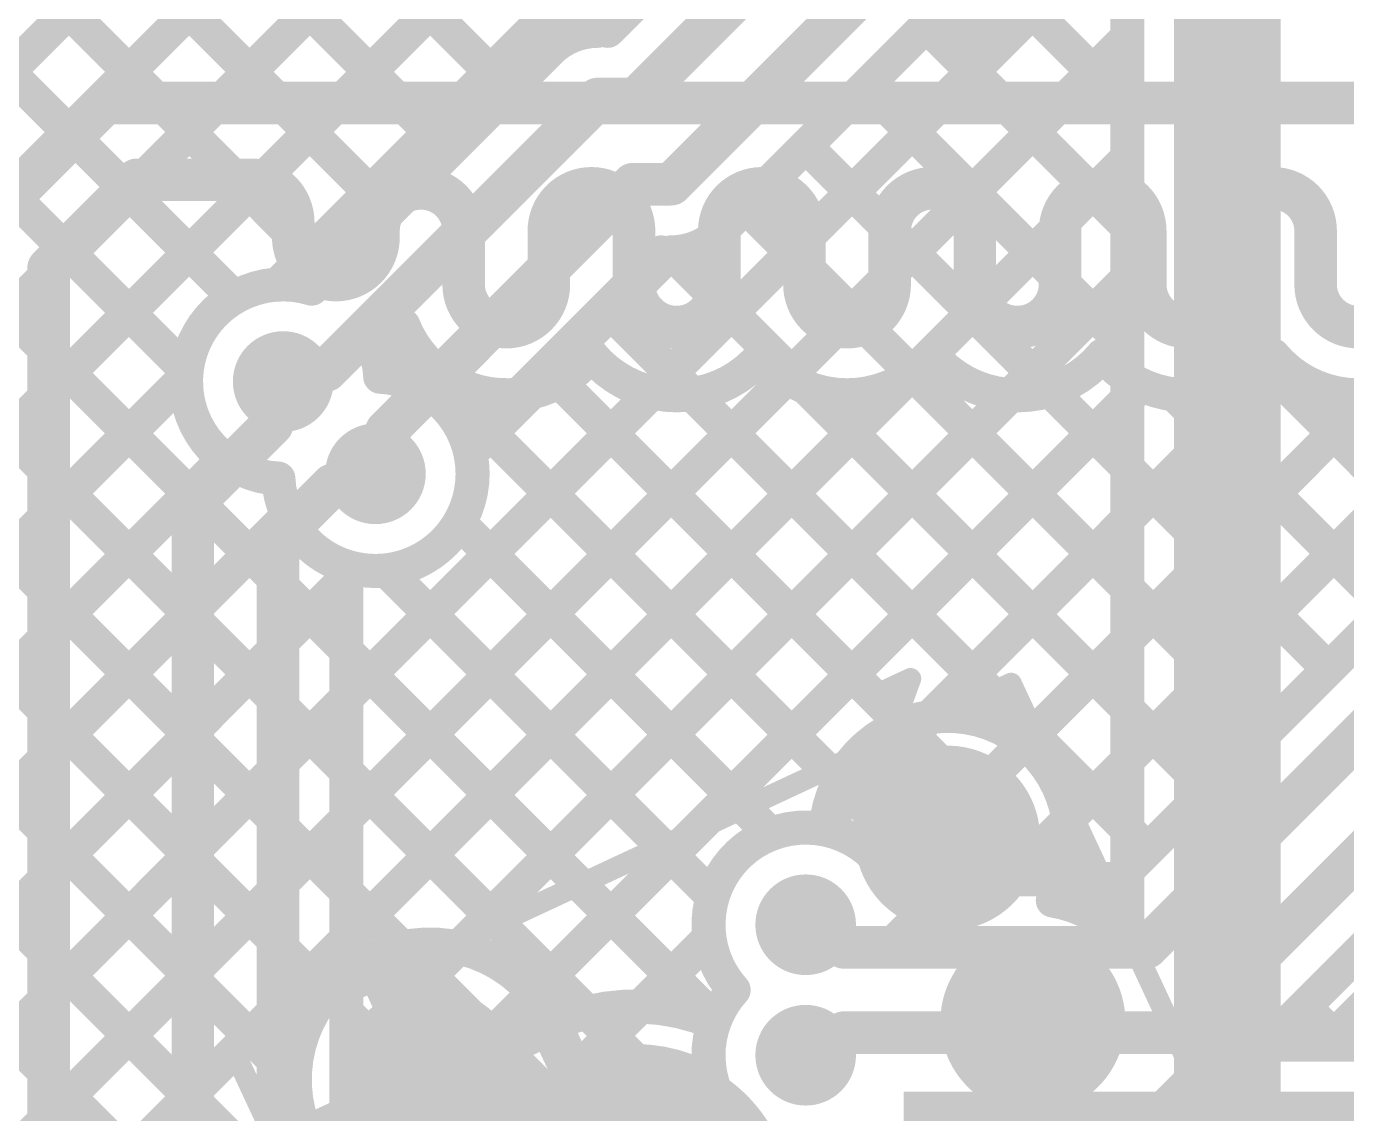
# Model space of a CAD drawing. Header units: millimetres. Extents: x -0.57 to 2.98, y -0.65 to 2.86.
# Drawn here: x -0.3289 to -0.019, y 0.4899 to 0.745 of the extents above; entities that cross this region are included whole.
import ezdxf

# ---------------------------------------------------------------- set-up
doc = ezdxf.new("R2010")
doc.units = ezdxf.units.MM
doc.header["$MEASUREMENT"] = 0
for name, color, linetype in [('BottomLayer', 5, 'Continuous'), ('BottomSolder', 6, 'Continuous'), ('Mechanical2', 216, 'Continuous'), ('PadHoleLayer', 156, 'Continuous'), ('TopLayer', 1, 'Continuous'), ('TopOverlay', 2, 'Continuous'), ('TopPaste', 8, 'Continuous'), ('TopSolder', 216, 'Continuous'), ('ViaHoleLayer', 16, 'Continuous')]:
    doc.layers.add(name, color=color, linetype=linetype)

# ---------------------------------------------------------------- blocks, each defined once
blk = doc.blocks.new('SPM0687LR5H_1_230')
at = {"layer": 'BottomSolder'}
h = blk.add_hatch(color=6, dxfattribs=at)
edge = h.paths.add_edge_path()
edge.add_arc((0, -0.0359448), 0.004, 0, 360)
at = {"layer": 'PadHoleLayer'}
h = blk.add_hatch(color=156, dxfattribs=at)
edge = h.paths.add_edge_path()
edge.add_arc((0, -0.0359448), 0.0201771, 0, 360)
at = {"layer": 'TopLayer'}
h = blk.add_hatch(color=1, dxfattribs=at)
edge = h.paths.add_edge_path()
edge.add_arc((-0.0474016, 0.0670473), 0.0177165, 0, 360)
h = blk.add_hatch(color=1, dxfattribs=at)
edge = h.paths.add_edge_path()
edge.add_arc((0, 0.0670473), 0.0177165, 0, 360)
h = blk.add_hatch(color=1, dxfattribs=at)
edge = h.paths.add_edge_path()
edge.add_arc((0.0474016, 0.0670473), 0.0177165, 0, 360)
h = blk.add_hatch(color=1, dxfattribs=at)
edge = h.paths.add_edge_path()
edge.add_arc((0, -0.0359448), 0.0329921, 0, 360)
h = blk.add_hatch(color=1, dxfattribs=at)
edge = h.paths.add_edge_path()
edge.add_arc((-0.0474016, -0.0670472), 0.0177165, 0, 360)
h = blk.add_hatch(color=1, dxfattribs=at)
edge = h.paths.add_edge_path()
edge.add_arc((0.0474016, -0.0670472), 0.0177165, 0, 360)
at = {"layer": 'TopPaste'}
h = blk.add_hatch(color=8, dxfattribs=at)
edge = h.paths.add_edge_path()
edge.add_arc((-0.0474016, 0.0670473), 0.0177165, 0, 360)
h = blk.add_hatch(color=8, dxfattribs=at)
edge = h.paths.add_edge_path()
edge.add_arc((0, 0.0670473), 0.0177165, 0, 360)
h = blk.add_hatch(color=8, dxfattribs=at)
edge = h.paths.add_edge_path()
edge.add_arc((0.0474016, 0.0670473), 0.0177165, 0, 360)
h = blk.add_hatch(color=8, dxfattribs=at)
edge = h.paths.add_edge_path()
edge.add_arc((-0.0474016, -0.0670472), 0.0177165, 0, 360)
h = blk.add_hatch(color=8, dxfattribs=at)
edge = h.paths.add_edge_path()
edge.add_arc((0.0474016, -0.0670472), 0.0177165, 0, 360)
at = {"layer": 'TopSolder'}
h = blk.add_hatch(color=216, dxfattribs=at)
edge = h.paths.add_edge_path()
edge.add_arc((-0.0474016, 0.0670473), 0.0217165, 0, 360)
h = blk.add_hatch(color=216, dxfattribs=at)
edge = h.paths.add_edge_path()
edge.add_arc((0, 0.0670473), 0.0217165, 0, 360)
h = blk.add_hatch(color=216, dxfattribs=at)
edge = h.paths.add_edge_path()
edge.add_arc((0.0474016, 0.0670473), 0.0217165, 0, 360)
h = blk.add_hatch(color=216, dxfattribs=at)
edge = h.paths.add_edge_path()
edge.add_arc((0, -0.0359448), 0.0369921, 0, 360)
h = blk.add_hatch(color=216, dxfattribs=at)
edge = h.paths.add_edge_path()
edge.add_arc((-0.0474016, -0.0670472), 0.0217165, 0, 360)
h = blk.add_hatch(color=216, dxfattribs=at)
edge = h.paths.add_edge_path()
edge.add_arc((0.0474016, -0.0670472), 0.0217165, 0, 360)
at = {"layer": 'TopOverlay', "const_width": 0.005}
for points in [[(-0.0740157, -0.1059134), (-0.0740157, 0.0959134)], [(-0.0740157, 0.0959134), (0.0740157, 0.0959133)], [(0.0740156, -0.1059134), (0.0740157, 0.0959133)], [(-0.0849999, 0.065), (-0.085, 0.075)], [(-0.08, 0.07), (-0.085, 0.075)], [(-0.0849999, 0.065), (-0.08, 0.07)], [(-0.0740157, -0.1059134), (0.0740156, -0.1059134)]]:
    blk.add_lwpolyline(points, dxfattribs=at)
at = {"layer": 'TopOverlay', "const_width": 0.0025}
for points in [[(-0.0752657, 0.0959134, 1), (-0.0727657, 0.0959134, 1)], [(-0.0752657, 0.0959134, 1), (-0.0727657, 0.0959134, 1)], [(0.0727657, 0.0959133, 1), (0.0752657, 0.0959133, 1)], [(0.0727657, 0.0959133, 1), (0.0752657, 0.0959133, 1)], [(-0.08625, 0.075, 1), (-0.08375, 0.075, 1)], [(-0.08625, 0.075, 1), (-0.08375, 0.075, 1)], [(-0.08125, 0.07, 1), (-0.07875, 0.07, 1)], [(-0.08125, 0.07, 1), (-0.07875, 0.07, 1)], [(-0.0862499, 0.065, 1), (-0.0837499, 0.065, 1)], [(-0.0862499, 0.065, 1), (-0.0837499, 0.065, 1)], [(-0.0752657, -0.1059134, 1), (-0.0727657, -0.1059134, 1)], [(-0.0752657, -0.1059134, 1), (-0.0727657, -0.1059134, 1)], [(0.0727656, -0.1059134, 1), (0.0752656, -0.1059134, 1)], [(0.0727656, -0.1059134, 1), (0.0752656, -0.1059134, 1)]]:
    blk.add_lwpolyline(points, format="xyb", close=True, dxfattribs=at)

msp = doc.modelspace()

# ---------------------------------------------------------------- hatches: boundary and pattern name
at = {"layer": 'BottomLayer'}
h = msp.add_hatch(color=5, dxfattribs=at)
edge = h.paths.add_edge_path()
edge.add_arc((-0.2686529, 0.6616531), 0.011811, 0, 360)
h = msp.add_hatch(color=5, dxfattribs=at)
edge = h.paths.add_edge_path()
edge.add_arc((-0.2469999, 0.6400001), 0.011811, 0, 360)
h = msp.add_hatch(color=5, dxfattribs=at)
edge = h.paths.add_edge_path()
edge.add_arc((-0.1459999, 0.534169), 0.011811, 0, 360)
h = msp.add_hatch(color=5, dxfattribs=at)
edge = h.paths.add_edge_path()
edge.add_arc((-0.1459999, 0.503547), 0.011811, 0, 360)
msp.add_hatch(color=5, dxfattribs=at).paths.add_polyline_path([(-0.123, 0.457), (0.221, 0.457), (0.221, 0.495), (-0.123, 0.495)])
at = {"layer": 'BottomSolder'}
h = msp.add_hatch(color=6, dxfattribs=at)
edge = h.paths.add_edge_path()
edge.add_arc((-0.2686529, 0.6616531), 0.0079055, 0, 360)
h = msp.add_hatch(color=6, dxfattribs=at)
edge = h.paths.add_edge_path()
edge.add_arc((-0.2469999, 0.6400001), 0.0079055, 0, 360)
h = msp.add_hatch(color=6, dxfattribs=at)
edge = h.paths.add_edge_path()
edge.add_arc((-0.1459999, 0.534169), 0.0079055, 0, 360)
h = msp.add_hatch(color=6, dxfattribs=at)
edge = h.paths.add_edge_path()
edge.add_arc((-0.1459999, 0.503547), 0.0079055, 0, 360)
at = {"layer": 'TopLayer'}
h = msp.add_hatch(color=1, dxfattribs=at)
edge = h.paths.add_edge_path()
edge.add_arc((-0.2686529, 0.6616531), 0.011811, 0, 360)
h = msp.add_hatch(color=1, dxfattribs=at)
edge = h.paths.add_edge_path()
edge.add_arc((-0.2469999, 0.6400001), 0.011811, 0, 360)
h = msp.add_hatch(color=1, dxfattribs=at)
edge = h.paths.add_edge_path()
edge.add_arc((-0.1459999, 0.534169), 0.011811, 0, 360)
h = msp.add_hatch(color=1, dxfattribs=at)
edge = h.paths.add_edge_path()
edge.add_arc((-0.1459999, 0.503547), 0.011811, 0, 360)
at = {"layer": 'TopSolder'}
h = msp.add_hatch(color=216, dxfattribs=at)
edge = h.paths.add_edge_path()
edge.add_arc((-0.2686529, 0.6616531), 0.0079055, 0, 360)
h = msp.add_hatch(color=216, dxfattribs=at)
edge = h.paths.add_edge_path()
edge.add_arc((-0.2469999, 0.6400001), 0.0079055, 0, 360)
h = msp.add_hatch(color=216, dxfattribs=at)
edge = h.paths.add_edge_path()
edge.add_arc((-0.1459999, 0.534169), 0.0079055, 0, 360)
h = msp.add_hatch(color=216, dxfattribs=at)
edge = h.paths.add_edge_path()
edge.add_arc((-0.1459999, 0.503547), 0.0079055, 0, 360)
at = {"layer": 'ViaHoleLayer'}
h = msp.add_hatch(color=16, dxfattribs=at)
edge = h.paths.add_edge_path()
edge.add_arc((-0.2686529, 0.6616531), 0.0059055, 0, 360)
h = msp.add_hatch(color=16, dxfattribs=at)
edge = h.paths.add_edge_path()
edge.add_arc((-0.2469999, 0.6400001), 0.0059055, 0, 360)
h = msp.add_hatch(color=16, dxfattribs=at)
edge = h.paths.add_edge_path()
edge.add_arc((-0.1459999, 0.534169), 0.0059055, 0, 360)
h = msp.add_hatch(color=16, dxfattribs=at)
edge = h.paths.add_edge_path()
edge.add_arc((-0.1459999, 0.503547), 0.0059055, 0, 360)

# ---------------------------------------------------------------- linework, layer by layer
at = {"layer": 'BottomLayer'}
for points, const_width in [([(-0.3417278, 0.695728), (-0.3104558, 0.727)], 0.01), ([(-0.3104558, 0.727), (0.4854531, 0.727)], 0.01), ([(-0.3237278, 0.6882722), (-0.303, 0.709)], 0.01), ([(-0.303, 0.709), (-0.3012879, 0.709)], 0.01), ([(-0.3012879, 0.709), (-0.2762874, 0.709)], 0.01), ([(-0.2662874, 0.6954641), (-0.2662874, 0.699)], 0.01), ([(-0.2462874, 0.6954641), (-0.2462874, 0.697)], 0.01), ([(-0.2262874, 0.6844241), (-0.2262874, 0.697)], 0.01), ([(-0.2062874, 0.6844241), (-0.2062874, 0.697)], 0.01), ([(-0.1862874, 0.6844241), (-0.1862874, 0.697)], 0.01), ([(-0.1662874, 0.6844241), (-0.1662874, 0.697)], 0.01), ([(-0.1462874, 0.6844241), (-0.1462874, 0.697)], 0.01), ([(-0.1262874, 0.6844241), (-0.1262874, 0.697)], 0.01), ([(-0.1062874, 0.6844241), (-0.1062874, 0.697)], 0.01), ([(-0.0862874, 0.6844241), (-0.0862874, 0.697)], 0.01), ([(-0.0662874, 0.6844241), (-0.0662874, 0.697)], 0.01), ([(-0.0462874, 0.6844241), (-0.0462874, 0.697)], 0.01), ([(-0.0262874, 0.6844241), (-0.0262874, 0.697)], 0.01), ([(-0.3237278, 0.3221836), (-0.3237278, 0.6882722)], 0.01), ([(-0.2433998, 0.6728829), (-0.1153749, 0.544858)], 0.008), ([(-0.1430003, 0.5567819), (-0.0342017, 0.6655805)], 0.008), ([(-0.0382374, 0.6657106), (-0.0028268, 0.6303)], 0.008), ([(-0.2538578, 0.5307773), (-0.1218021, 0.662833)], 0.008), ([(-0.2538578, 0.5590616), (-0.1503586, 0.6625608)], 0.008), ([(-0.2371821, 0.6605902), (-0.2331437, 0.6646286)], 0.008), ([(-0.1208689, 0.6634892), (-0.0374011, 0.5800214)], 0.008), ([(-0.2538578, 0.4742087), (-0.0672283, 0.6608382)], 0.008), ([(-0.2038335, 0.6616009), (-0.0870906, 0.544858)], 0.008), ([(-0.1459505, 0.6602865), (-0.0515432, 0.5658793)], 0.008), ([(-0.0983556, 0.544858), (0.016292, 0.6595056)], 0.008), ([(-0.0886626, 0.6595672), (-0.0232589, 0.5941636)], 0.008), ([(-0.2538578, 0.5873459), (-0.1821175, 0.6590862)], 0.008), ([(-0.2538578, 0.502493), (-0.097878, 0.6584728)], 0.008), ([(-0.2246976, 0.6447904), (-0.2103851, 0.6591029)], 0.008), ([(-0.1726308, 0.6586825), (-0.0656854, 0.5517371)], 0.008), ([(-0.1261282, 0.5453697), (-0.0128449, 0.658653)], 0.008), ([(-0.0594252, 0.6586141), (-0.0091168, 0.6083057)], 0.008), ([(-0.2898578, 0.6329374), (-0.2712593, 0.6515359)], 0.01), ([(-0.2698578, 0.6246532), (-0.2571173, 0.6373937)], 0.01), ([(-0.2898578, 0.332858), (-0.2898578, 0.6329374)], 0.01), ([(-0.2273004, 0.6284992), (-0.1542406, 0.5554394)], 0.008), ([(-0.2698578, 0.5600015), (-0.2698578, 0.6246532)], 0.01), ([(-0.2538578, 0.5600015), (-0.2538578, 0.6180258)], 0.008), ([(-0.2444209, 0.6173354), (-0.1678397, 0.5407542)], 0.008), ([(-0.0725645, 0.544858), (-0.0044606, 0.6129619)], 0.008), ([(-0.0659371, 0.528858), (0.0147406, 0.6095357)], 0.01), ([(-0.2538578, 0.598488), (-0.1672387, 0.5118689)], 0.008), ([(-0.0576529, 0.508858), (0.0288827, 0.5953936)], 0.01), ([(-0.0378835, 0.506), (0.0323089, 0.5761924)], 0.008), ([(-0.0240764, 0.506), (0.0463185, 0.5763949)], 0.008), ([(-0.2538578, 0.5702037), (-0.185831, 0.5021769)], 0.008), ([(-0.2698578, 0.454002), (-0.2698578, 0.5600015)], 0.01), ([(-0.2538578, 0.460002), (-0.2538578, 0.5600015)], 0.008), ([(-0.1258483, 0.544858), (-0.0725645, 0.544858)], 0.008), ([(-0.2538578, 0.5419194), (-0.2069454, 0.495007)], 0.008), ([(-0.1459999, 0.534169), (-0.1423138, 0.534169)], 0.01), ([(-0.1423138, 0.534169), (-0.1370028, 0.528858)], 0.01), ([(-0.2011424, 0.4986398), (-0.1686128, 0.5311694)], 0.008), ([(-0.1370028, 0.528858), (-0.0659371, 0.528858)], 0.01), ([(-0.2538578, 0.5136351), (-0.2185725, 0.4783498)], 0.008), ([(-0.0289159, 0.5149676), (-0.0199483, 0.506)], 0.008), ([(-0.1423138, 0.503547), (-0.1370028, 0.508858)], 0.01), ([(-0.1370028, 0.508858), (-0.0576529, 0.508858)], 0.01), ([(-0.1459999, 0.503547), (-0.1423138, 0.503547)], 0.01), ([(-0.0378835, 0.506), (0.186, 0.506)], 0.008), ([(-0.1987535, 0.4953498), (-0.1860001, 0.4680001)], 0.01)]:
    msp.add_lwpolyline(points, dxfattribs=dict(at, const_width=const_width))
for points, const_width in [([(-0.3129558, 0.727, 1), (-0.3079558, 0.727, 1)], 0.005), ([(-0.3129558, 0.727, 1), (-0.3079558, 0.727, 1)], 0.005), ([(-0.3055, 0.709, 1), (-0.3005, 0.709, 1)], 0.005), ([(-0.3055, 0.709, 1), (-0.3005, 0.709, 1)], 0.005), ([(-0.3037879, 0.709, 1), (-0.2987879, 0.709, 1)], 0.005), ([(-0.3037879, 0.709, 1), (-0.2987879, 0.709, 1)], 0.005), ([(-0.2787874, 0.709, 1), (-0.2737874, 0.709, 1)], 0.005), ([(-0.2787874, 0.709, 1), (-0.2737874, 0.709, 1)], 0.005), ([(-0.2687874, 0.699, 1), (-0.2637874, 0.699, 1)], 0.005), ([(-0.2687874, 0.699, 1), (-0.2637874, 0.699, 1)], 0.005), ([(-0.2687874, 0.6954641, 1), (-0.2637874, 0.6954641, 1)], 0.005), ([(-0.2687874, 0.6954641, 1), (-0.2637874, 0.6954641, 1)], 0.005), ([(-0.2487874, 0.697, 1), (-0.2437874, 0.697, 1)], 0.005), ([(-0.2487874, 0.697, 1), (-0.2437874, 0.697, 1)], 0.005), ([(-0.2487874, 0.6954641, 1), (-0.2437874, 0.6954641, 1)], 0.005), ([(-0.2487874, 0.6954641, 1), (-0.2437874, 0.6954641, 1)], 0.005), ([(-0.2287874, 0.697, 1), (-0.2237874, 0.697, 1)], 0.005), ([(-0.2287874, 0.697, 1), (-0.2237874, 0.697, 1)], 0.005), ([(-0.2087874, 0.697, 1), (-0.2037874, 0.697, 1)], 0.005), ([(-0.2087874, 0.697, 1), (-0.2037874, 0.697, 1)], 0.005), ([(-0.1887874, 0.697, 1), (-0.1837874, 0.697, 1)], 0.005), ([(-0.1887874, 0.697, 1), (-0.1837874, 0.697, 1)], 0.005), ([(-0.1687874, 0.697, 1), (-0.1637874, 0.697, 1)], 0.005), ([(-0.1687874, 0.697, 1), (-0.1637874, 0.697, 1)], 0.005), ([(-0.1487874, 0.697, 1), (-0.1437874, 0.697, 1)], 0.005), ([(-0.1487874, 0.697, 1), (-0.1437874, 0.697, 1)], 0.005), ([(-0.1287874, 0.697, 1), (-0.1237874, 0.697, 1)], 0.005), ([(-0.1287874, 0.697, 1), (-0.1237874, 0.697, 1)], 0.005), ([(-0.1087874, 0.697, 1), (-0.1037874, 0.697, 1)], 0.005), ([(-0.1087874, 0.697, 1), (-0.1037874, 0.697, 1)], 0.005), ([(-0.0887874, 0.697, 1), (-0.0837874, 0.697, 1)], 0.005), ([(-0.0887874, 0.697, 1), (-0.0837874, 0.697, 1)], 0.005), ([(-0.0687874, 0.697, 1), (-0.0637874, 0.697, 1)], 0.005), ([(-0.0687874, 0.697, 1), (-0.0637874, 0.697, 1)], 0.005), ([(-0.0487874, 0.697, 1), (-0.0437874, 0.697, 1)], 0.005), ([(-0.0487874, 0.697, 1), (-0.0437874, 0.697, 1)], 0.005), ([(-0.0287874, 0.697, 1), (-0.0237874, 0.697, 1)], 0.005), ([(-0.0287874, 0.697, 1), (-0.0237874, 0.697, 1)], 0.005), ([(-0.3262278, 0.6882722, 1), (-0.3212278, 0.6882722, 1)], 0.005), ([(-0.3262278, 0.6882722, 1), (-0.3212278, 0.6882722, 1)], 0.005), ([(-0.2287874, 0.6844241, 1), (-0.2237874, 0.6844241, 1)], 0.005), ([(-0.2287874, 0.6844241, 1), (-0.2237874, 0.6844241, 1)], 0.005), ([(-0.2087874, 0.6844241, 1), (-0.2037874, 0.6844241, 1)], 0.005), ([(-0.2087874, 0.6844241, 1), (-0.2037874, 0.6844241, 1)], 0.005), ([(-0.1887874, 0.6844241, 1), (-0.1837874, 0.6844241, 1)], 0.005), ([(-0.1887874, 0.6844241, 1), (-0.1837874, 0.6844241, 1)], 0.005), ([(-0.1687874, 0.6844241, 1), (-0.1637874, 0.6844241, 1)], 0.005), ([(-0.1687874, 0.6844241, 1), (-0.1637874, 0.6844241, 1)], 0.005), ([(-0.1487874, 0.6844241, 1), (-0.1437874, 0.6844241, 1)], 0.005), ([(-0.1487874, 0.6844241, 1), (-0.1437874, 0.6844241, 1)], 0.005), ([(-0.1287874, 0.6844241, 1), (-0.1237874, 0.6844241, 1)], 0.005), ([(-0.1287874, 0.6844241, 1), (-0.1237874, 0.6844241, 1)], 0.005), ([(-0.1087874, 0.6844241, 1), (-0.1037874, 0.6844241, 1)], 0.005), ([(-0.1087874, 0.6844241, 1), (-0.1037874, 0.6844241, 1)], 0.005), ([(-0.0887874, 0.6844241, 1), (-0.0837874, 0.6844241, 1)], 0.005), ([(-0.0887874, 0.6844241, 1), (-0.0837874, 0.6844241, 1)], 0.005), ([(-0.0687874, 0.6844241, 1), (-0.0637874, 0.6844241, 1)], 0.005), ([(-0.0687874, 0.6844241, 1), (-0.0637874, 0.6844241, 1)], 0.005), ([(-0.0487874, 0.6844241, 1), (-0.0437874, 0.6844241, 1)], 0.005), ([(-0.0487874, 0.6844241, 1), (-0.0437874, 0.6844241, 1)], 0.005), ([(-0.0287874, 0.6844241, 1), (-0.0237874, 0.6844241, 1)], 0.005), ([(-0.0287874, 0.6844241, 1), (-0.0237874, 0.6844241, 1)], 0.005), ([(-0.2424563, 0.6748394, 1), (-0.2384563, 0.6748394, 1)], 0.004), ([(-0.2424563, 0.6748394, 1), (-0.2384563, 0.6748394, 1)], 0.004), ([(-0.2453998, 0.6728829, 1), (-0.2413998, 0.6728829, 1)], 0.004), ([(-0.2497957, 0.6708899, 1), (-0.2457957, 0.6708899, 1)], 0.004), ([(-0.2497957, 0.6708899, 1), (-0.2457957, 0.6708899, 1)], 0.004), ([(-0.1982874, 0.6678109, 1), (-0.1942874, 0.6678109, 1)], 0.004), ([(-0.1982874, 0.6678109, 1), (-0.1942874, 0.6678109, 1)], 0.004), ([(-0.1582874, 0.6678109, 1), (-0.1542874, 0.6678109, 1)], 0.004), ([(-0.1582874, 0.6678109, 1), (-0.1542874, 0.6678109, 1)], 0.004), ([(-0.1182874, 0.6678109, 1), (-0.1142874, 0.6678109, 1)], 0.004), ([(-0.1182874, 0.6678109, 1), (-0.1142874, 0.6678109, 1)], 0.004), ([(-0.0782874, 0.6678109, 1), (-0.0742874, 0.6678109, 1)], 0.004), ([(-0.0782874, 0.6678109, 1), (-0.0742874, 0.6678109, 1)], 0.004), ([(-0.0402374, 0.6657106, 1), (-0.0362374, 0.6657106, 1)], 0.004), ([(-0.0382874, 0.6678109, 1), (-0.0342874, 0.6678109, 1)], 0.004), ([(-0.0382874, 0.6678109, 1), (-0.0342874, 0.6678109, 1)], 0.004), ([(-0.0362017, 0.6655805, 1), (-0.0322017, 0.6655805, 1)], 0.004), ([(-0.2478699, 0.6627831, 1), (-0.2438699, 0.6627831, 1)], 0.004), ([(-0.2478699, 0.6627831, 1), (-0.2438699, 0.6627831, 1)], 0.004), ([(-0.2351437, 0.6646286, 1), (-0.2311437, 0.6646286, 1)], 0.004), ([(-0.1523586, 0.6625608, 1), (-0.1483586, 0.6625608, 1)], 0.004), ([(-0.1238021, 0.662833, 1), (-0.1198021, 0.662833, 1)], 0.004), ([(-0.1228689, 0.6634892, 1), (-0.1188689, 0.6634892, 1)], 0.004), ([(-0.2391821, 0.6605902, 1), (-0.2351821, 0.6605902, 1)], 0.004), ([(-0.2058335, 0.6616009, 1), (-0.2018335, 0.6616009, 1)], 0.004), ([(-0.1479505, 0.6602865, 1), (-0.1439505, 0.6602865, 1)], 0.004), ([(-0.0906626, 0.6595672, 1), (-0.0866626, 0.6595672, 1)], 0.004), ([(-0.0692283, 0.6608382, 1), (-0.0652283, 0.6608382, 1)], 0.004), ([(-0.2123851, 0.6591029, 1), (-0.2083851, 0.6591029, 1)], 0.004), ([(-0.1841175, 0.6590862, 1), (-0.1801175, 0.6590862, 1)], 0.004), ([(-0.1746308, 0.6586825, 1), (-0.1706308, 0.6586825, 1)], 0.004), ([(-0.099878, 0.6584728, 1), (-0.095878, 0.6584728, 1)], 0.004), ([(-0.0614252, 0.6586141, 1), (-0.0574252, 0.6586141, 1)], 0.004), ([(-0.2737593, 0.6515359, 1), (-0.2687593, 0.6515359, 1)], 0.005), ([(-0.2266976, 0.6447904, 1), (-0.2226976, 0.6447904, 1)], 0.004), ([(-0.2596173, 0.6373937, 1), (-0.2546173, 0.6373937, 1)], 0.005), ([(-0.2261889, 0.6400001, 1), (-0.2221889, 0.6400001, 1)], 0.004), ([(-0.2261889, 0.6400001, 1), (-0.2221889, 0.6400001, 1)], 0.004), ([(-0.2923578, 0.6329374, 1), (-0.2873578, 0.6329374, 1)], 0.005), ([(-0.2923578, 0.6329374, 1), (-0.2873578, 0.6329374, 1)], 0.005), ([(-0.2293004, 0.6284992, 1), (-0.2253004, 0.6284992, 1)], 0.004), ([(-0.2723578, 0.6246532, 1), (-0.2673578, 0.6246532, 1)], 0.005), ([(-0.2723578, 0.6246532, 1), (-0.2673578, 0.6246532, 1)], 0.005), ([(-0.2558578, 0.6180258, 1), (-0.2518578, 0.6180258, 1)], 0.004), ([(-0.2556911, 0.6181925, 1), (-0.2516911, 0.6181925, 1)], 0.004), ([(-0.2464209, 0.6173354, 1), (-0.2424209, 0.6173354, 1)], 0.004), ([(-0.2558578, 0.598488, 1), (-0.2518578, 0.598488, 1)], 0.004), ([(-0.0252589, 0.5941636, 1), (-0.0212589, 0.5941636, 1)], 0.004), ([(-0.2558578, 0.5873459, 1), (-0.2518578, 0.5873459, 1)], 0.004), ([(-0.0394011, 0.5800214, 1), (-0.0354011, 0.5800214, 1)], 0.004), ([(-0.2558578, 0.5702037, 1), (-0.2518578, 0.5702037, 1)], 0.004), ([(-0.0535432, 0.5658793, 1), (-0.0495432, 0.5658793, 1)], 0.004), ([(-0.2723578, 0.5600015, 1), (-0.2673578, 0.5600015, 1)], 0.005), ([(-0.2723578, 0.5600015, 1), (-0.2673578, 0.5600015, 1)], 0.005), ([(-0.2558578, 0.5600015, 1), (-0.2518578, 0.5600015, 1)], 0.004), ([(-0.2558578, 0.5600015, 1), (-0.2518578, 0.5600015, 1)], 0.004), ([(-0.2558578, 0.5590616, 1), (-0.2518578, 0.5590616, 1)], 0.004), ([(-0.1562406, 0.5554394, 1), (-0.1522406, 0.5554394, 1)], 0.004), ([(-0.1450003, 0.5567819, 1), (-0.1410003, 0.5567819, 1)], 0.004), ([(-0.0676854, 0.5517371, 1), (-0.0636854, 0.5517371, 1)], 0.004), ([(-0.1281282, 0.5453697, 1), (-0.1241282, 0.5453697, 1)], 0.004), ([(-0.1278483, 0.544858, 1), (-0.1238483, 0.544858, 1)], 0.004), ([(-0.1278483, 0.544858, 1), (-0.1238483, 0.544858, 1)], 0.004), ([(-0.1173749, 0.544858, 1), (-0.1133749, 0.544858, 1)], 0.004), ([(-0.1003556, 0.544858, 1), (-0.0963556, 0.544858, 1)], 0.004), ([(-0.0890906, 0.544858, 1), (-0.0850906, 0.544858, 1)], 0.004), ([(-0.0745645, 0.544858, 1), (-0.0705645, 0.544858, 1)], 0.004), ([(-0.0745645, 0.544858, 1), (-0.0705645, 0.544858, 1)], 0.004), ([(-0.2558578, 0.5419194, 1), (-0.2518578, 0.5419194, 1)], 0.004), ([(-0.1698397, 0.5407542, 1), (-0.1658397, 0.5407542, 1)], 0.004), ([(-0.1484999, 0.534169, 1), (-0.1434999, 0.534169, 1)], 0.005), ([(-0.1448138, 0.534169, 1), (-0.1398138, 0.534169, 1)], 0.005), ([(-0.1448138, 0.534169, 1), (-0.1398138, 0.534169, 1)], 0.005), ([(-0.2558578, 0.5307773, 1), (-0.2518578, 0.5307773, 1)], 0.004), ([(-0.1706128, 0.5311694, 1), (-0.1666128, 0.5311694, 1)], 0.004), ([(-0.1395028, 0.528858, 1), (-0.1345028, 0.528858, 1)], 0.005), ([(-0.1395028, 0.528858, 1), (-0.1345028, 0.528858, 1)], 0.005), ([(-0.0684371, 0.528858, 1), (-0.0634371, 0.528858, 1)], 0.005), ([(-0.0684371, 0.528858, 1), (-0.0634371, 0.528858, 1)], 0.005), ([(-0.1649089, 0.518858, 1), (-0.1609089, 0.518858, 1)], 0.004), ([(-0.1649089, 0.518858, 1), (-0.1609089, 0.518858, 1)], 0.004), ([(-0.2558578, 0.5136351, 1), (-0.2518578, 0.5136351, 1)], 0.004), ([(-0.0309159, 0.5149676, 1), (-0.0269159, 0.5149676, 1)], 0.004), ([(-0.1692387, 0.5118689, 1), (-0.1652387, 0.5118689, 1)], 0.004), ([(-0.1395028, 0.508858, 1), (-0.1345028, 0.508858, 1)], 0.005), ([(-0.1395028, 0.508858, 1), (-0.1345028, 0.508858, 1)], 0.005), ([(-0.0601529, 0.508858, 1), (-0.0551529, 0.508858, 1)], 0.005), ([(-0.0601529, 0.508858, 1), (-0.0551529, 0.508858, 1)], 0.005), ([(-0.1484999, 0.503547, 1), (-0.1434999, 0.503547, 1)], 0.005), ([(-0.1448138, 0.503547, 1), (-0.1398138, 0.503547, 1)], 0.005), ([(-0.1448138, 0.503547, 1), (-0.1398138, 0.503547, 1)], 0.005), ([(-0.0398835, 0.506, 1), (-0.0358835, 0.506, 1)], 0.004), ([(-0.0398835, 0.506, 1), (-0.0358835, 0.506, 1)], 0.004), ([(-0.0260764, 0.506, 1), (-0.0220764, 0.506, 1)], 0.004), ([(-0.0219483, 0.506, 1), (-0.0179483, 0.506, 1)], 0.004), ([(-0.2558578, 0.502493, 1), (-0.2518578, 0.502493, 1)], 0.004), ([(-0.187831, 0.5021769, 1), (-0.183831, 0.5021769, 1)], 0.004), ([(-0.2031424, 0.4986398, 1), (-0.1991424, 0.4986398, 1)], 0.004), ([(-0.2089454, 0.495007, 1), (-0.2049454, 0.495007, 1)], 0.004), ([(-0.2012535, 0.4953498, 1), (-0.1962535, 0.4953498, 1)], 0.005), ([(-0.1698366, 0.4969512, 1), (-0.1658366, 0.4969512, 1)], 0.004), ([(-0.1698366, 0.4969512, 1), (-0.1658366, 0.4969512, 1)], 0.004), ([(-0.1698365, 0.4969513, 1), (-0.1658365, 0.4969513, 1)], 0.004)]:
    msp.add_lwpolyline(points, format="xyb", close=True, dxfattribs=dict(at, const_width=const_width))
for points, const_width in [([(-0.2762874, 0.709, -0.4142135623730951), (-0.2662874, 0.699)], 0.01), ([(-0.2462874, 0.697, -0.9999999999999999), (-0.2262874, 0.697)], 0.01), ([(-0.2062874, 0.697, -0.9999999999999999), (-0.1862874, 0.697)], 0.01), ([(-0.1662874, 0.697, -0.9999999999999999), (-0.1462874, 0.697)], 0.01), ([(-0.1262874, 0.697, -0.9999999999999999), (-0.1062874, 0.697)], 0.01), ([(-0.0862874, 0.697, -0.9999999999999999), (-0.0662874, 0.697)], 0.01), ([(-0.0462874, 0.697, -0.9999999999999999), (-0.0262874, 0.697)], 0.01), ([(-0.2462874, 0.6954641, -0.9999999999999999), (-0.2662874, 0.6954641)], 0.01), ([(-0.2062874, 0.6844241, -0.9999999999999999), (-0.2262874, 0.6844241)], 0.01), ([(-0.1662874, 0.6844241, -0.9999999999999999), (-0.1862874, 0.6844241)], 0.01), ([(-0.1262874, 0.6844241, -0.9999999999999999), (-0.1462874, 0.6844241)], 0.01), ([(-0.0862874, 0.6844241, -0.9999999999999999), (-0.1062874, 0.6844241)], 0.01), ([(-0.0462874, 0.6844241, -0.9999999999999999), (-0.0662874, 0.6844241)], 0.01), ([(-0.0062874, 0.6844241, -0.9999999999999999), (-0.0262874, 0.6844241)], 0.01), ([(-0.2404563, 0.6748394, -0.0806612839749598), (-0.2477957, 0.6708899)], 0.008), ([(-0.1962874, 0.6678109, -0.5695401085185715), (-0.2404563, 0.6748394)], 0.008), ([(-0.2477957, 0.6708899, -0.0920937878934003), (-0.2458699, 0.6627831)], 0.008), ([(-0.1562874, 0.6678109, -0.4693376137081918), (-0.1962874, 0.6678109)], 0.008), ([(-0.1162874, 0.6678109, -0.4693376137081918), (-0.1562874, 0.6678109)], 0.008), ([(-0.0762874, 0.6678109, -0.4693376137081918), (-0.1162874, 0.6678109)], 0.008), ([(-0.0362874, 0.6678109, -0.4693376137081918), (-0.0762874, 0.6678109)], 0.008), ([(0.0037126, 0.6678109, -0.4693376137081918), (-0.0362874, 0.6678109)], 0.008), ([(-0.2458699, 0.6627831, -0.3997713002633803), (-0.2241889, 0.6400001)], 0.008), ([(-0.2241889, 0.6400001, -0.5043559913823663), (-0.2536911, 0.6181925)], 0.008), ([(-0.1629089, 0.518858, -1.1324614403113), (-0.1258483, 0.544858)], 0.008), ([(-0.1678365, 0.4969513, -0.2631260192893078), (-0.1629089, 0.518858)], 0.008), ([(-0.2169752, 0.4535562, -0.7474392215073461), (-0.1678366, 0.4969512)], 0.008), ([(-0.2169752, 0.4535562, -0.7474392215073461), (-0.1678366, 0.4969512)], 0.008)]:
    msp.add_lwpolyline(points, format="xyb", dxfattribs=dict(at, const_width=const_width))
at = {"layer": 'Mechanical2', "const_width": 0.01}
msp.add_lwpolyline([(1.7578269, 2.8091652, -6.230382161824239), (0.6489649, 2.810288)], format="xyb", dxfattribs=at)
at = {"layer": 'TopLayer'}
for points, const_width in [([(-0.047, 0.4941908), (-0.047, 0.896)], 0.025), ([(-0.4392326, 0.897), (-0.2438276, 0.701595)], 0.008), ([(-0.4109483, 0.897), (-0.2296854, 0.7157372)], 0.008), ([(-0.382664, 0.897), (-0.2155433, 0.7298793)], 0.008), ([(-0.3543797, 0.897), (-0.2003609, 0.7429812)], 0.008), ([(-0.4493225, 0.8788056), (-0.2579697, 0.6874529)], 0.008), ([(-0.0705, 0.5297935), (-0.0705, 0.8614172)], 0.008), ([(-0.4450798, 0.8462786), (-0.2801538, 0.6813526)], 0.008), ([(-0.4037957, 0.6636824), (-0.2334781, 0.834)], 0.008), ([(-0.3966394, 0.6425544), (-0.2051938, 0.834)], 0.008), ([(-0.3894831, 0.6214264), (-0.1769095, 0.834)], 0.008), ([(-0.3823269, 0.6002983), (-0.1486252, 0.834)], 0.008), ([(-0.2699116, 0.6844293), (-0.1203409, 0.834)], 0.008), ([(-0.4406701, 0.8135846), (-0.2913176, 0.6642321)], 0.008), ([(-0.1924537, 0.7439689), (-0.1554605, 0.7809621)], 0.008), ([(-0.1858263, 0.7279689), (-0.1362593, 0.7775359)], 0.01), ([(-0.4320739, 0.7767041), (-0.1672387, 0.5118689)], 0.008), ([(-0.3418598, 0.4993439), (-0.0705, 0.7707037)], 0.008), ([(-0.1775421, 0.7079689), (-0.1221173, 0.7633937)], 0.01), ([(-0.0950154, 0.7507729), (-0.0705, 0.7262575)], 0.008), ([(-0.1662145, 0.6966691), (-0.1186911, 0.7441925)], 0.008), ([(-0.1160846, 0.7435578), (-0.0705, 0.6979732)], 0.008), ([(-0.4234777, 0.7398236), (-0.197274, 0.5136199)], 0.008), ([(-0.3331406, 0.4797788), (-0.0705, 0.7424194)], 0.008), ([(-0.2619619, 0.6834607), (-0.2061539, 0.7392687)], 0.008), ([(-0.1318473, 0.7310363), (-0.0705, 0.6696889)], 0.008), ([(-0.2585357, 0.6642595), (-0.1948263, 0.7279689)], 0.01), ([(-0.1948263, 0.7279689), (-0.1858263, 0.7279689)], 0.01), ([(-0.1459895, 0.7168941), (-0.0705, 0.6414046)], 0.008), ([(-0.3244213, 0.4602138), (-0.0705, 0.7141351)], 0.008), ([(-0.2443935, 0.6501175), (-0.1865421, 0.7079689)], 0.01), ([(-0.1865421, 0.7079689), (-0.1775421, 0.7079689)], 0.01), ([(-0.4148815, 0.7029431), (-0.2407846, 0.5288462)], 0.008), ([(-0.1601316, 0.702752), (-0.0705, 0.6131203)], 0.008), ([(-0.2251923, 0.6466913), (-0.1799147, 0.6919689)], 0.008), ([(-0.2246976, 0.6447904), (-0.1775191, 0.6919689)], 0.008), ([(-0.1776329, 0.6919689), (-0.0705, 0.584836)], 0.008), ([(-0.2275316, 0.5288192), (-0.0705, 0.6858508)], 0.008), ([(-0.1929159, 0.6789677), (-0.0705, 0.5565517)], 0.008), ([(-0.4037396, 0.6635169), (-0.2584756, 0.5182529)], 0.008), ([(-0.3751706, 0.5791703), (-0.2914291, 0.6629118)], 0.008), ([(-0.2686529, 0.6616531), (-0.2660465, 0.6642595)], 0.01), ([(-0.2660465, 0.6642595), (-0.2585357, 0.6642595)], 0.01), ([(-0.2070581, 0.6648255), (-0.1233745, 0.5811419)], 0.008), ([(-0.2098968, 0.5181697), (-0.0705, 0.6575665)], 0.008), ([(-0.2443935, 0.6426065), (-0.2443935, 0.6501175)], 0.01), ([(-0.2212002, 0.6506834), (-0.1381969, 0.56768)], 0.008), ([(-0.3680143, 0.5580423), (-0.2825175, 0.6435391)], 0.008), ([(-0.2469999, 0.6400001), (-0.2443935, 0.6426065)], 0.01), ([(-0.3592982, 0.5384741), (-0.26759, 0.6301823)], 0.008), ([(-0.2273004, 0.6284992), (-0.1542406, 0.5554394)], 0.008), ([(-0.116887, 0.5828952), (-0.0705, 0.6292822)], 0.008), ([(-0.3892525, 0.6207455), (-0.2659354, 0.4974284)], 0.008), ([(-0.350579, 0.518909), (-0.2517902, 0.6176978)], 0.008), ([(-0.2444209, 0.6173354), (-0.1678397, 0.5407542)], 0.008), ([(-0.0946602, 0.5768377), (-0.0705, 0.6009979)], 0.008), ([(-0.3747654, 0.5779741), (-0.2226386, 0.4258473)], 0.008), ([(-0.0843147, 0.5588989), (-0.0705, 0.5727136)], 0.008), ([(-0.1175567, 0.5496205), (-0.1126903, 0.5544869)], 0.01), ([(-0.1175567, 0.5363467), (-0.1175567, 0.5496205)], 0.01), ([(-0.0860353, 0.5438027), (-0.0790433, 0.5368107)], 0.008), ([(-0.0784482, 0.5364811), (-0.0705, 0.5444293)], 0.008), ([(-0.1250454, 0.528858), (-0.1175567, 0.5363467)], 0.01), ([(-0.3558804, 0.5308048), (-0.222248, 0.3971724)], 0.008), ([(-0.1848051, 0.5149771), (-0.1686128, 0.5311694)], 0.008), ([(-0.1370028, 0.528858), (-0.1250454, 0.528858)], 0.01), ([(-0.2459347, 0.5229358), (-0.2342212, 0.4978161)], 0.01), ([(-0.2342212, 0.4978161), (-0.2091015, 0.5095296)], 0.01), ([(-0.0953259, 0.508858), (-0.0926575, 0.5115264)], 0.01), ([(-0.2041693, 0.5069642), (-0.1860001, 0.4680001)], 0.01), ([(-0.1370028, 0.508858), (-0.0953259, 0.508858)], 0.01), ([(-0.234221, 0.497816), (-0.2342208, 0.497816)], 0.022), ([(-0.2342208, 0.497816), (-0.2044048, 0.468)], 0.022), ([(-0.0726247, 0.4685661), (-0.047, 0.4941908)], 0.025), ([(-0.2593409, 0.4861026), (-0.2342212, 0.4978161)], 0.01), ([(-0.3157021, 0.4406487), (-0.2652243, 0.4911265)], 0.008)]:
    msp.add_lwpolyline(points, dxfattribs=dict(at, const_width=const_width))
at = {"layer": 'TopLayer', "const_width": 0.008}
for points in [[(-0.0891889, 0.7660001, -0.5043559913823663), (-0.1186911, 0.7441925)], [(-0.2061539, 0.7392687, -0.1992309445672834), (-0.1948263, 0.7439689)], [(-0.20614, 0.7392826, -0.198912367379658), (-0.1948263, 0.7439689)], [(-0.1662145, 0.6966691, -0.1992309445672064), (-0.1775421, 0.6919689)], [(-0.1662284, 0.6966552, -0.198912367379658), (-0.1775421, 0.6919689)], [(-0.2697829, 0.6388701, -1.132458326756186), (-0.2619619, 0.6834607)], [(-0.2251923, 0.6466913, -0.0745649780315877), (-0.2241889, 0.6400001)], [(-0.2241889, 0.6400001, -0.9755222732893349), (-0.2697829, 0.6388701)], [(-0.1413364, 0.5564982, -0.7741686256902574), (-0.0866642, 0.5666231)], [(-0.0866642, 0.5666231, -0.1095178116832414), (-0.0839737, 0.5544869)], [(-0.1629089, 0.518858, -0.726258051078906), (-0.1413364, 0.5564982)], [(-0.0839737, 0.5544869, -0.1344164184146986), (-0.0879784, 0.5398593)], [(-0.0879784, 0.5398592, -0.1813678596665395), (-0.0705, 0.5297935)], [(-0.2629662, 0.4844121, -0.9999999999999999), (-0.2054762, 0.5112201)], [(-0.167491, 0.5111937, -0.0988201789527091), (-0.1629089, 0.518858)], [(-0.2053039, 0.5108443, -0.2100499762421855), (-0.1674911, 0.5111937)]]:
    msp.add_lwpolyline(points, format="xyb", dxfattribs=at)
at = {"layer": 'TopLayer'}
for points, const_width in [([(-0.2023609, 0.7429812, 1), (-0.1983609, 0.7429812, 1)], 0.004), ([(-0.1968263, 0.7439689, 1), (-0.1928263, 0.7439689, 1)], 0.004), ([(-0.1968263, 0.7439689, 1), (-0.1928263, 0.7439689, 1)], 0.004), ([(-0.1944537, 0.7439689, 1), (-0.1904537, 0.7439689, 1)], 0.004), ([(-0.1206911, 0.7441925, 1), (-0.1166911, 0.7441925, 1)], 0.004), ([(-0.1206911, 0.7441925, 1), (-0.1166911, 0.7441925, 1)], 0.004), ([(-0.1180846, 0.7435578, 1), (-0.1140846, 0.7435578, 1)], 0.004), ([(-0.0725, 0.7424194, 1), (-0.0685, 0.7424194, 1)], 0.004), ([(-0.2081539, 0.7392687, 1), (-0.2041539, 0.7392687, 1)], 0.004), ([(-0.2081539, 0.7392687, 1), (-0.2041539, 0.7392687, 1)], 0.004), ([(-0.20814, 0.7392826, 1), (-0.20414, 0.7392826, 1)], 0.004), ([(-0.1338473, 0.7310363, 1), (-0.1298473, 0.7310363, 1)], 0.004), ([(-0.2175433, 0.7298793, 1), (-0.2135433, 0.7298793, 1)], 0.004), ([(-0.1973263, 0.7279689, 1), (-0.1923263, 0.7279689, 1)], 0.005), ([(-0.1973263, 0.7279689, 1), (-0.1923263, 0.7279689, 1)], 0.005), ([(-0.1883263, 0.7279689, 1), (-0.1833263, 0.7279689, 1)], 0.005), ([(-0.1883263, 0.7279689, 1), (-0.1833263, 0.7279689, 1)], 0.005), ([(-0.0725, 0.7262575, 1), (-0.0685, 0.7262575, 1)], 0.004), ([(-0.2316854, 0.7157372, 1), (-0.2276854, 0.7157372, 1)], 0.004), ([(-0.1479895, 0.7168941, 1), (-0.1439895, 0.7168941, 1)], 0.004), ([(-0.0725, 0.7141351, 1), (-0.0685, 0.7141351, 1)], 0.004), ([(-0.1890421, 0.7079689, 1), (-0.1840421, 0.7079689, 1)], 0.005), ([(-0.1890421, 0.7079689, 1), (-0.1840421, 0.7079689, 1)], 0.005), ([(-0.1800421, 0.7079689, 1), (-0.1750421, 0.7079689, 1)], 0.005), ([(-0.1800421, 0.7079689, 1), (-0.1750421, 0.7079689, 1)], 0.005), ([(-0.1621316, 0.702752, 1), (-0.1581316, 0.702752, 1)], 0.004), ([(-0.2458276, 0.701595, 1), (-0.2418276, 0.701595, 1)], 0.004), ([(-0.1682284, 0.6966552, 1), (-0.1642284, 0.6966552, 1)], 0.004), ([(-0.1682145, 0.6966691, 1), (-0.1642145, 0.6966691, 1)], 0.004), ([(-0.1682145, 0.6966691, 1), (-0.1642145, 0.6966691, 1)], 0.004), ([(-0.0725, 0.6979732, 1), (-0.0685, 0.6979732, 1)], 0.004), ([(-0.1819147, 0.6919689, 1), (-0.1779147, 0.6919689, 1)], 0.004), ([(-0.1796329, 0.6919689, 1), (-0.1756329, 0.6919689, 1)], 0.004), ([(-0.1795421, 0.6919689, 1), (-0.1755421, 0.6919689, 1)], 0.004), ([(-0.1795421, 0.6919689, 1), (-0.1755421, 0.6919689, 1)], 0.004), ([(-0.1795191, 0.6919689, 1), (-0.1755191, 0.6919689, 1)], 0.004), ([(-0.2599697, 0.6874529, 1), (-0.2559697, 0.6874529, 1)], 0.004), ([(-0.2719116, 0.6844293, 1), (-0.2679116, 0.6844293, 1)], 0.004), ([(-0.0725, 0.6858508, 1), (-0.0685, 0.6858508, 1)], 0.004), ([(-0.2821538, 0.6813526, 1), (-0.2781538, 0.6813526, 1)], 0.004), ([(-0.2639619, 0.6834607, 1), (-0.2599619, 0.6834607, 1)], 0.004), ([(-0.2639619, 0.6834607, 1), (-0.2599619, 0.6834607, 1)], 0.004), ([(-0.1949159, 0.6789677, 1), (-0.1909159, 0.6789677, 1)], 0.004), ([(-0.0725, 0.6696889, 1), (-0.0685, 0.6696889, 1)], 0.004), ([(-0.2934291, 0.6629118, 1), (-0.2894291, 0.6629118, 1)], 0.004), ([(-0.2933176, 0.6642321, 1), (-0.2893176, 0.6642321, 1)], 0.004), ([(-0.2711529, 0.6616531, 1), (-0.2661529, 0.6616531, 1)], 0.005), ([(-0.2685465, 0.6642595, 1), (-0.2635465, 0.6642595, 1)], 0.005), ([(-0.2685465, 0.6642595, 1), (-0.2635465, 0.6642595, 1)], 0.005), ([(-0.2610357, 0.6642595, 1), (-0.2560357, 0.6642595, 1)], 0.005), ([(-0.2610357, 0.6642595, 1), (-0.2560357, 0.6642595, 1)], 0.005), ([(-0.2090581, 0.6648255, 1), (-0.2050581, 0.6648255, 1)], 0.004), ([(-0.0725, 0.6575665, 1), (-0.0685, 0.6575665, 1)], 0.004), ([(-0.2468935, 0.6501175, 1), (-0.2418935, 0.6501175, 1)], 0.005), ([(-0.2468935, 0.6501175, 1), (-0.2418935, 0.6501175, 1)], 0.005), ([(-0.2232002, 0.6506834, 1), (-0.2192002, 0.6506834, 1)], 0.004), ([(-0.2271923, 0.6466913, 1), (-0.2231923, 0.6466913, 1)], 0.004), ([(-0.2271923, 0.6466913, 1), (-0.2231923, 0.6466913, 1)], 0.004), ([(-0.2266976, 0.6447904, 1), (-0.2226976, 0.6447904, 1)], 0.004), ([(-0.2845175, 0.6435391, 1), (-0.2805175, 0.6435391, 1)], 0.004), ([(-0.2494999, 0.6400001, 1), (-0.2444999, 0.6400001, 1)], 0.005), ([(-0.2468935, 0.6426065, 1), (-0.2418935, 0.6426065, 1)], 0.005), ([(-0.2468935, 0.6426065, 1), (-0.2418935, 0.6426065, 1)], 0.005), ([(-0.0725, 0.6414046, 1), (-0.0685, 0.6414046, 1)], 0.004), ([(-0.2717829, 0.6388701, 1), (-0.2677829, 0.6388701, 1)], 0.004), ([(-0.2717829, 0.6388701, 1), (-0.2677829, 0.6388701, 1)], 0.004), ([(-0.2261889, 0.6400001, 1), (-0.2221889, 0.6400001, 1)], 0.004), ([(-0.2261889, 0.6400001, 1), (-0.2221889, 0.6400001, 1)], 0.004), ([(-0.26959, 0.6301823, 1), (-0.26559, 0.6301823, 1)], 0.004), ([(-0.2293004, 0.6284992, 1), (-0.2253004, 0.6284992, 1)], 0.004), ([(-0.0725, 0.6292822, 1), (-0.0685, 0.6292822, 1)], 0.004), ([(-0.2537902, 0.6176978, 1), (-0.2497902, 0.6176978, 1)], 0.004), ([(-0.2464209, 0.6173354, 1), (-0.2424209, 0.6173354, 1)], 0.004), ([(-0.0725, 0.6131203, 1), (-0.0685, 0.6131203, 1)], 0.004), ([(-0.0725, 0.6009979, 1), (-0.0685, 0.6009979, 1)], 0.004), ([(-0.118887, 0.5828952, 1), (-0.114887, 0.5828952, 1)], 0.004), ([(-0.0725, 0.584836, 1), (-0.0685, 0.584836, 1)], 0.004), ([(-0.1253745, 0.5811419, 1), (-0.1213745, 0.5811419, 1)], 0.004), ([(-0.0966602, 0.5768377, 1), (-0.0926602, 0.5768377, 1)], 0.004), ([(-0.0725, 0.5727136, 1), (-0.0685, 0.5727136, 1)], 0.004), ([(-0.1401969, 0.56768, 1), (-0.1361969, 0.56768, 1)], 0.004), ([(-0.0886642, 0.5666231, 1), (-0.0846642, 0.5666231, 1)], 0.004), ([(-0.0886642, 0.5666231, 1), (-0.0846642, 0.5666231, 1)], 0.004), ([(-0.0863147, 0.5588989, 1), (-0.0823147, 0.5588989, 1)], 0.004), ([(-0.1562406, 0.5554394, 1), (-0.1522406, 0.5554394, 1)], 0.004), ([(-0.1433364, 0.5564982, 1), (-0.1393364, 0.5564982, 1)], 0.004), ([(-0.1433364, 0.5564982, 1), (-0.1393364, 0.5564982, 1)], 0.004), ([(-0.1151903, 0.5544869, 1), (-0.1101903, 0.5544869, 1)], 0.005), ([(-0.0859737, 0.5544869, 1), (-0.0819737, 0.5544869, 1)], 0.004), ([(-0.0859737, 0.5544869, 1), (-0.0819737, 0.5544869, 1)], 0.004), ([(-0.0725, 0.5565517, 1), (-0.0685, 0.5565517, 1)], 0.004), ([(-0.1200567, 0.5496205, 1), (-0.1150567, 0.5496205, 1)], 0.005), ([(-0.1200567, 0.5496205, 1), (-0.1150567, 0.5496205, 1)], 0.005), ([(-0.0880353, 0.5438027, 1), (-0.0840353, 0.5438027, 1)], 0.004), ([(-0.0725, 0.5444293, 1), (-0.0685, 0.5444293, 1)], 0.004), ([(-0.1698397, 0.5407542, 1), (-0.1658397, 0.5407542, 1)], 0.004), ([(-0.0899784, 0.5398593, 1), (-0.0859784, 0.5398593, 1)], 0.004), ([(-0.0899784, 0.5398592, 1), (-0.0859784, 0.5398592, 1)], 0.004), ([(-0.1200567, 0.5363467, 1), (-0.1150567, 0.5363467, 1)], 0.005), ([(-0.1200567, 0.5363467, 1), (-0.1150567, 0.5363467, 1)], 0.005), ([(-0.0810433, 0.5368107, 1), (-0.0770433, 0.5368107, 1)], 0.004), ([(-0.0804482, 0.5364811, 1), (-0.0764482, 0.5364811, 1)], 0.004), ([(-0.1706128, 0.5311694, 1), (-0.1666128, 0.5311694, 1)], 0.004), ([(-0.1395028, 0.528858, 1), (-0.1345028, 0.528858, 1)], 0.005), ([(-0.1275454, 0.528858, 1), (-0.1225454, 0.528858, 1)], 0.005), ([(-0.1275454, 0.528858, 1), (-0.1225454, 0.528858, 1)], 0.005), ([(-0.0725, 0.5297935, 1), (-0.0685, 0.5297935, 1)], 0.004), ([(-0.0725, 0.5297935, 1), (-0.0685, 0.5297935, 1)], 0.004), ([(-0.2427846, 0.5288462, 1), (-0.2387846, 0.5288462, 1)], 0.004), ([(-0.2295316, 0.5288192, 1), (-0.2255316, 0.5288192, 1)], 0.004), ([(-0.2484347, 0.5229358, 1), (-0.2434347, 0.5229358, 1)], 0.005), ([(-0.2604756, 0.5182529, 1), (-0.2564756, 0.5182529, 1)], 0.004), ([(-0.2118968, 0.5181697, 1), (-0.2078968, 0.5181697, 1)], 0.004), ([(-0.1649089, 0.518858, 1), (-0.1609089, 0.518858, 1)], 0.004), ([(-0.1649089, 0.518858, 1), (-0.1609089, 0.518858, 1)], 0.004), ([(-0.199274, 0.5136199, 1), (-0.195274, 0.5136199, 1)], 0.004), ([(-0.1868051, 0.5149771, 1), (-0.1828051, 0.5149771, 1)], 0.004), ([(-0.2116015, 0.5095296, 1), (-0.2066015, 0.5095296, 1)], 0.005), ([(-0.2074762, 0.5112201, 1), (-0.2034762, 0.5112201, 1)], 0.004), ([(-0.2073039, 0.5108443, 1), (-0.2033039, 0.5108443, 1)], 0.004), ([(-0.1694911, 0.5111937, 1), (-0.1654911, 0.5111937, 1)], 0.004), ([(-0.169491, 0.5111937, 1), (-0.165491, 0.5111937, 1)], 0.004), ([(-0.1692387, 0.5118689, 1), (-0.1652387, 0.5118689, 1)], 0.004), ([(-0.0951575, 0.5115264, 1), (-0.0901575, 0.5115264, 1)], 0.005), ([(-0.2066693, 0.5069642, 1), (-0.2016693, 0.5069642, 1)], 0.005), ([(-0.1395028, 0.508858, 1), (-0.1345028, 0.508858, 1)], 0.005), ([(-0.0978259, 0.508858, 1), (-0.0928259, 0.508858, 1)], 0.005), ([(-0.0978259, 0.508858, 1), (-0.0928259, 0.508858, 1)], 0.005), ([(-0.239721, 0.497816, 1), (-0.228721, 0.497816, 1)], 0.011), ([(-0.2397208, 0.497816, 1), (-0.2287208, 0.497816, 1)], 0.011), ([(-0.2397208, 0.497816, 1), (-0.2287208, 0.497816, 1)], 0.011), ([(-0.05325, 0.4941908, 1), (-0.04075, 0.4941908, 1)], 0.0125), ([(-0.05325, 0.4941908, 1), (-0.04075, 0.4941908, 1)], 0.0125), ([(-0.2367212, 0.4978161, 1), (-0.2317212, 0.4978161, 1)], 0.005), ([(-0.2367212, 0.4978161, 1), (-0.2317212, 0.4978161, 1)], 0.005), ([(-0.2367212, 0.4978161, 1), (-0.2317212, 0.4978161, 1)], 0.005), ([(-0.2679354, 0.4974284, 1), (-0.2639354, 0.4974284, 1)], 0.004), ([(-0.2672243, 0.4911265, 1), (-0.2632243, 0.4911265, 1)], 0.004), ([(-0.2618409, 0.4861026, 1), (-0.2568409, 0.4861026, 1)], 0.005)]:
    msp.add_lwpolyline(points, format="xyb", close=True, dxfattribs=dict(at, const_width=const_width))

# ---------------------------------------------------------------- block references
at = {"rotation": 295.0000000000001}
msp.add_blockref('SPM0687LR5H_1_230', (-0.153423, 0.483191), dxfattribs=at)

doc.saveas('drawing.dxf')
